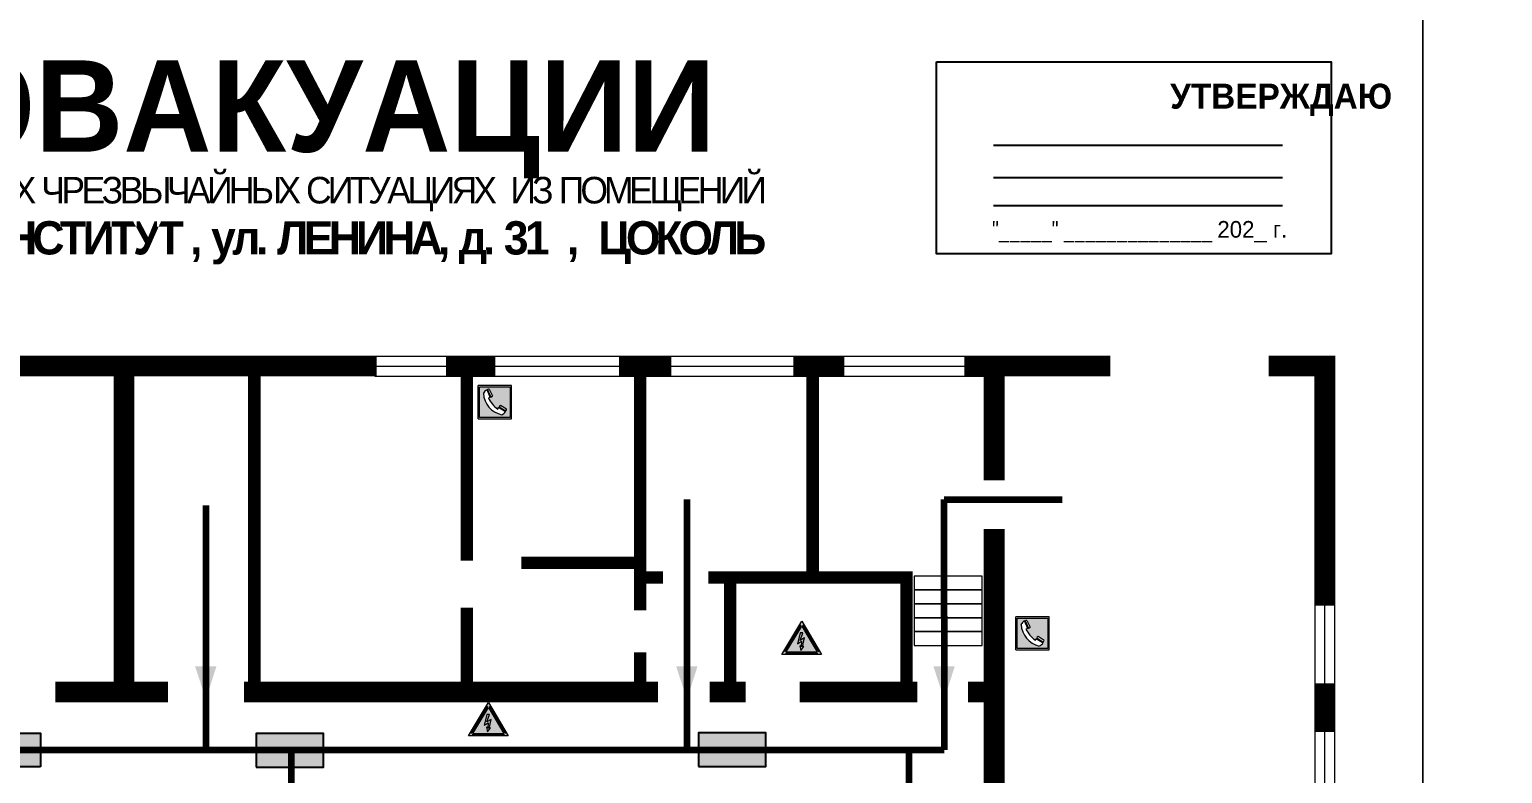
# Model space of a CAD drawing. Header units: millimetres. Extents: x 13114 to 67229, y 22859 to 38520.
# Drawn here: x 25854 to 26208.5, y 34974.2 to 35153.2 of the extents above; entities that cross this region are included whole.
import ezdxf

# ---------------------------------------------------------------- set-up
doc = ezdxf.new("R2010")
doc.units = ezdxf.units.MM
doc.layers.add('План_Штампы', color=7, linetype='Continuous')
doc.styles.add('обычный', font='arial.ttf')

# ---------------------------------------------------------------- blocks, each defined once
blk = doc.blocks.new('A$C3E6D3DDE')
at = {"lineweight": 5}
h = blk.add_hatch(color=40, dxfattribs=at)
h.paths.add_polyline_path([(24.1, 1.45), (16.46, -11.35), (31.74, -11.35)])
h.paths.add_polyline_path([(24.09, -0.46), (30.03, -10.41), (18.14, -10.41)], flags=16)
h.paths.add_polyline_path([(24.54, -3.08), (23.41, -6.02), (25.13, -5.01), (24.33, -8.5), (24.82, -8.27), (23.79, -9.86), (23.4, -8.04), (23.8, -8.43), (24.04, -6.29), (22.39, -7.25), (23.44, -3.08)], flags=0)
h = blk.add_hatch(color=256, dxfattribs=at)
h.paths.add_polyline_path([(24.37, 0.03, 0.567511), (23.82, 0.03), (17.59, -10.4, 0.582454), (17.86, -10.88), (30.32, -10.88, 0.582149), (30.6, -10.4)])
h.paths.add_polyline_path([(24.09, -0.46), (18.14, -10.41), (30.03, -10.41)], flags=16)
h.paths.add_polyline_path([(24.54, -3.08), (23.41, -6.02), (25.13, -5.01), (24.33, -8.5), (24.82, -8.27), (23.79, -9.86), (23.4, -8.04), (23.8, -8.43), (24.04, -6.29), (22.39, -7.25), (23.44, -3.08)], flags=0)
h = blk.add_hatch(color=40, dxfattribs=at)
h.paths.add_polyline_path([(24.09, -0.46), (18.14, -10.41), (30.03, -10.41)])
h.paths.add_polyline_path([(24.82, -8.27), (23.79, -9.86), (23.4, -8.04), (23.8, -8.43), (24.04, -6.29), (22.39, -7.25), (23.44, -3.08), (24.54, -3.08), (23.41, -6.02), (25.13, -5.01), (24.33, -8.5)], flags=16)
at = {"color": 40, "lineweight": 5}
for p, q in [((16.46, -11.35), (24.1, 1.45)), ((24.1, 1.45), (31.74, -11.35))]:
    blk.add_line(p, q, dxfattribs=at)
at = {"lineweight": 5}
for p, q in [((17.59, -10.4), (23.82, 0.03)), ((24.37, 0.03), (30.6, -10.4)), ((18.14, -10.41), (24.09, -0.46)), ((23.44, -3.08), (22.39, -7.25)), ((23.41, -6.02), (24.54, -3.08)), ((25.13, -5.01), (23.41, -6.02)), ((24.54, -3.08), (23.44, -3.08)), ((24.09, -0.46), (30.03, -10.41)), ((24.33, -8.5), (25.13, -5.01)), ((17.86, -10.88), (30.32, -10.88)), ((18.14, -10.41), (30.03, -10.41)), ((22.39, -7.25), (24.04, -6.29)), ((23.8, -8.43), (23.4, -8.04)), ((23.4, -8.04), (23.79, -9.86)), ((23.79, -9.86), (24.82, -8.27)), ((24.04, -6.29), (23.8, -8.43)), ((24.82, -8.27), (24.33, -8.5))]:
    blk.add_line(p, q, dxfattribs=at)
at = {"color": 50, "lineweight": 5}
blk.add_line((31.74, -11.35), (16.46, -11.35), dxfattribs=at)
blk = doc.blocks.new('A$C32E8229D')
at = {"true_color": 0xffffff}
blk.add_hatch(color=7, dxfattribs=at).paths.add_polyline_path([(0, 0), (0, -8), (16, -8), (16, 0)])
h = blk.add_hatch(color=126)
h.paths.add_polyline_path([(0.2, -0.2), (15.8, -0.2), (15.8, -7.8), (0.2, -7.8)])
h.paths.add_polyline_path([(13.49, -2.05), (12.08, -2.05), (11.37, -2.63, 0.162397), (11.29, -2.84), (11.29, -3.63), (10.35, -3.63), (10.35, -4.05), (11.68, -4.05), (11.68, -3.48), (12.26, -4.28), (11.29, -5.1), (11.29, -6.78), (11.85, -6.78), (11.85, -5.44), (12.8, -4.64), (12.8, -5.94), (14.46, -5.94), (14.46, -5.39), (13.45, -5.39), (13.45, -3.97), (12.46, -2.59), (13.15, -2.59), (13.69, -3.34), (14.18, -3)], flags=16)
h.paths.add_polyline_path([(10.74, -1.82, 1), (11.8, -1.82, 1)], flags=16)
h.paths.add_polyline_path([(9.39, -3.59), (5.99, -3.59), (6.56, -3.03), (5.91, -3.03), (5.1, -3.83), (5.91, -4.64), (6.56, -4.64), (5.99, -4.09), (9.39, -4.09)], flags=16)
h.paths.add_polyline_path([(4.29, -1.08), (1.72, -1.08), (1.72, -6.6), (4.29, -6.6)], flags=16)
at = {"color": 126}
blk.add_lwpolyline([(16, -8), (0, -8), (0, 0), (16, 0)], close=True, dxfattribs=at)
blk = doc.blocks.new('A$C456E1F9C')
at = {"lineweight": 5}
h = blk.add_hatch(color=242, dxfattribs=at)
h.paths.add_polyline_path([(0.51, -1.47), (0.51, -13.26), (12.29, -13.26), (12.29, -1.47)])
h.paths.add_polyline_path([(5.42, -4.95, -0.254479), (4.78, -5.4), (3.52, -2.53, -0.209735), (4.23, -2.4)], flags=16)
h.paths.add_polyline_path([(8.53, -8.6), (10.87, -10.17), (10.54, -10.76), (8.03, -9.13, -0.192251)], flags=16)
h.paths.add_polyline_path([(4.61, -5.49, 0.005518), (3.87, -5.72, 0.128647), (7.49, -10.01, 0.00809), (7.83, -9.33), (10.47, -10.97, -0.16736), (8.99, -12.25, -0.327862), (1.95, -3.95, -0.166952), (3.36, -2.62)], flags=16)
at = {"color": 242, "lineweight": 5}
for p, q in [((0, -13.77), (0, -0.97)), ((12.8, -0.97), (0, -0.97)), ((4.61, -5.49), (3.36, -2.62)), ((3.52, -2.53), (4.78, -5.4)), ((4.23, -2.4), (5.42, -4.95)), ((12.8, -13.77), (12.8, -0.97)), ((7.83, -9.33), (10.47, -10.97)), ((8.03, -9.13), (10.54, -10.76)), ((10.81, -10.12), (8.53, -8.6)), ((10.54, -10.76), (10.8, -10.3)), ((10.8, -10.3), (10.81, -10.12)), ((0, -13.77), (12.8, -13.77))]:
    blk.add_line(p, q, dxfattribs=at)
blk.add_lwpolyline([(0.51, -1.47), (12.29, -1.47), (12.29, -13.26), (0.51, -13.26)], close=True, dxfattribs=at)
for centre, radius, start, end in [((4.59, -5.34), 2.99, 114.2845, 152.1974), ((11.12, -3.31), 9.19, 183.9915, 256.6009), ((4.02, -3.27), 0.891, 76.3284, 123.7092), ((14.98, -39.1), 35.17, 107.1487, 108.4135), ((4.68, -4.59), 0.824, 276.9621, 334.0723), ((13.86, -0.94), 11.08, 205.5536, 234.8762), ((-13.31, 0.8), 23.44, 332.5487, 334.4027), ((8.94, -9.5), 0.989, 114.4092, 157.9388), ((7.87, -9.46), 3, 291.9291, 329.9329)]:
    blk.add_arc(centre, radius, start, end, dxfattribs=at)

msp = doc.modelspace()

# ---------------------------------------------------------------- linework, layer by layer
at = {"color": 5, "lineweight": 0}
for points in [[(25589.29, 34765.59), (26189.29, 34765.59), (26189.29, 35160.59), (25589.29, 35160.59)], [(26189.29, 34765.59), (26789.29, 34765.59), (26789.29, 35160.59), (26189.29, 35160.59)]]:
    msp.add_lwpolyline(points, close=True, dxfattribs=at)
msp.add_lwpolyline([(26072.23, 35145.45), (26167.24, 35145.45), (26167.24, 35099.24), (26072.23, 35099.24)], close=True)
for points in [[(26085.98, 35125.4), (26155.51, 35125.4)], [(26085.98, 35117.64), (26155.51, 35117.64)], [(26085.98, 35110.85), (26155.51, 35110.85)]]:
    msp.add_lwpolyline(points)
at = {"lineweight": 100, "const_width": 5}
for points in [[(25649.16, 34880.53), (25620.35, 34880.53), (25620.35, 35072.23), (25937.54, 35072.23)], [(25876.72, 34993.81), (25876.72, 35072.23)], [(25954.24, 35072.23), (25966.13, 35072.23)], [(25995.83, 35072.23), (26008.45, 35072.23)], [(26037.79, 35072.23), (26050.06, 35072.23)], [(26078.93, 35072.23), (26114.05, 35072.23)], [(26086.14, 35044.77), (26086.14, 35072.23)], [(26152.15, 35072.23), (26165.71, 35072.23), (26165.71, 35014.6)], [(26086.14, 34956.68), (26086.14, 35033.03)], [(26165.71, 34995.9), (26165.71, 34984.2)], [(25860.24, 34993.81), (25887.35, 34993.81)], [(25905.61, 34993.81), (26005.24, 34993.81)], [(26017.67, 34993.81), (26026.35, 34993.81)], [(26039.35, 34993.81), (26067.68, 34993.81)], [(26079.82, 34993.81), (26086.14, 34993.81)]]:
    msp.add_lwpolyline(points, dxfattribs=at)
at = {"lineweight": 0}
for points in [[(25937.31, 35074.62), (26086.73, 35074.62)], [(25937.54, 35072.23), (26086.96, 35072.23)], [(25937.13, 35069.83), (26086.55, 35069.83)], [(26163.38, 34935.32), (26163.38, 35035.49)], [(26165.71, 34935.56), (26165.71, 35035.73)], [(26168.13, 34935.32), (26168.13, 35035.49)]]:
    msp.add_lwpolyline(points, dxfattribs=at)
at = {"lineweight": 100, "const_width": 3, "elevation": 2}
for points in [[(25959.24, 35025.44), (25959.24, 35071.16)], [(25959.24, 34993.81), (25959.24, 35014.1)]]:
    msp.add_lwpolyline(points, dxfattribs=at)
at = {"lineweight": 0, "const_width": 3}
for points in [[(25972.34, 35024.9), (26000.96, 35024.9), (26000.96, 35013.48), (26000.96, 35070.8)], [(26042.47, 35021.07), (26042.47, 35071.5)], [(25908.1, 34993.32), (25908.1, 35070.24)], [(26000.96, 35021.33), (26006.42, 35021.33)], [(26017.34, 35021.33), (26065.06, 35021.33), (26065.06, 34993.85)], [(26022.59, 35021.33), (26022.59, 35017.2)], [(26022.59, 35017.2), (26022.59, 34994.01)], [(26022.59, 35010.95), (26022.59, 35004.06)], [(26000.96, 35003.33), (26000.96, 34994.74)]]:
    msp.add_lwpolyline(points, dxfattribs=at)
at = {"color": 126, "lineweight": 100, "true_color": 0x008754}
for points in [[(25896.45, 35038.67), (25896.45, 34979.84)], [(26012.21, 35040.1), (26012.21, 34979.84)], [(26074.11, 35011.67), (26074.11, 35040.1)], [(26074.11, 35040.1), (26102.49, 35040.1)], [(26074.11, 35012.02), (26074.11, 34979.84)], [(25655.9, 34894.16), (25694.61, 34894.16), (25694.61, 34979.84), (25643.77, 34979.84), (26065.62, 34979.84), (26065.62, 34950.78), (26096.27, 34950.78), (26096.27, 34906.35), (26105.33, 34906.35), (26105.33, 34887.03)], [(25916.96, 34979.84), (25916.96, 34915.06)], [(26065.62, 34979.84), (26074.11, 34979.84)]]:
    msp.add_lwpolyline(points, dxfattribs=at)
at = {"lineweight": 0}
for points in [[(26066.85, 35018.35), (26083.27, 35018.35), (26083.27, 35021.7), (26066.85, 35021.7)], [(26066.85, 35015.01), (26083.27, 35015.01), (26083.27, 35018.35), (26066.85, 35018.35)], [(26066.85, 35011.67), (26083.27, 35011.67), (26083.27, 35015.01), (26066.85, 35015.01)], [(26066.85, 35008.33), (26083.27, 35008.33), (26083.27, 35011.67), (26066.85, 35011.67)], [(26066.85, 35004.99), (26083.27, 35004.99), (26083.27, 35008.33), (26066.85, 35008.33)]]:
    msp.add_lwpolyline(points, close=True, dxfattribs=at)
at = {"layer": 'План_Штампы', "color": 126, "true_color": 0x008754}
for points in [[(25893.85, 34999.95), (25898.98, 34999.94), (25896.44, 34992.06)], [(26009.61, 34999.95), (26014.74, 34999.94), (26012.2, 34992.06)], [(26071.51, 34999.95), (26076.65, 34999.94), (26074.1, 34992.06)]]:
    msp.add_solid(points, dxfattribs=at)

# ---------------------------------------------------------------- block references
at = {"xscale": 0.625, "yscale": 0.625, "zscale": 0.625}
for name, p in [('A$C456E1F9C', (25962, 35068.15)), ('A$C3E6D3DDE', (26024.78, 35009.95)), ('A$C456E1F9C', (26091.37, 35012.52)), ('A$C3E6D3DDE', (25949.38, 34990.34))]:
    msp.add_blockref(name, p, dxfattribs=at)
at = {"layer": 'План_Штампы', "color": 126, "true_color": 0x008754, "yscale": 1.012510887696, "zscale": 1.012510887696}
for p, xscale, rotation in [((25840.45, 34983.86), 1.012510887696, 359.9978653237145), ((25924.74, 34983.77), -1.012510887696, 0.002134676285496795), ((26031.16, 34983.96), -1.012510887696, 0.002134676285496795)]:
    msp.add_blockref('A$C32E8229D', p, dxfattribs=dict(at, xscale=xscale, rotation=rotation))

# ---------------------------------------------------------------- texts
at = {"lineweight": 0, "style": 'обычный'}
for s, insert, char_height, width, attachment_point in [('{\\fProxima Nova Rg|b1|i0|c204|p2;ПЛАН ЭВАКУАЦИИ}', (25741.94, 35145.8), 22, 493.8901, 1), ('\\pi-18,l18,t18;{\\fProxima Nova Rg|b1|i0|c204|p2;УТВЕРЖДАЮ\\H1.1997x; }', (26155.18, 35136.32), 6, 126.6484, 5), ('{\\fArial Narrow|b0|i0|c204|p34;"_____" ______________ \\fProxima Nova Rg|b0|i0|c204|p2;202_ г. }', (26121.14, 35104.56), 4, 78.6503, 5)]:
    msp.add_mtext(s, dxfattribs=dict(at, insert=insert, char_height=char_height, width=width, attachment_point=attachment_point))
at = {"color": 0, "lineweight": 0, "insert": (25893.05, 35117.89), "char_height": 8, "width": 449.2158, "attachment_point": 5, "style": 'обычный'}
msp.add_mtext('{\\fArial Black|b1|i0|c204|p34;\\H2x;\\T0.85;  \\fArial Narrow|b0|i0|c204|p34;\\H0.8x;\\W0.9;\\P\\fProxima Nova Rg|b0|i0|c204|p2;\\H0.5x;\\W1;\\C256;ПРИ ПОЖАРЕ  ИЛИ ДРУГИХ ЧРЕЗВЫЧАЙНЫХ СИТУАЦИЯХ  ИЗ ПОМЕЩЕНИЙ \\fProxima Nova Rg|b1|i0|c204|p2;\\H1.25x;\\PДАУ: ПРОЕКТНЫЙ ИНСТИТУТ , ул. ЛЕНИНА, д. \\fProxima Nova Rg|b1|i0|c0|p2;31\\fProxima Nova Rg|b1|i0|c204|p2;  ,  ЦОКОЛЬ}', dxfattribs=at)

doc.saveas('drawing.dxf')
